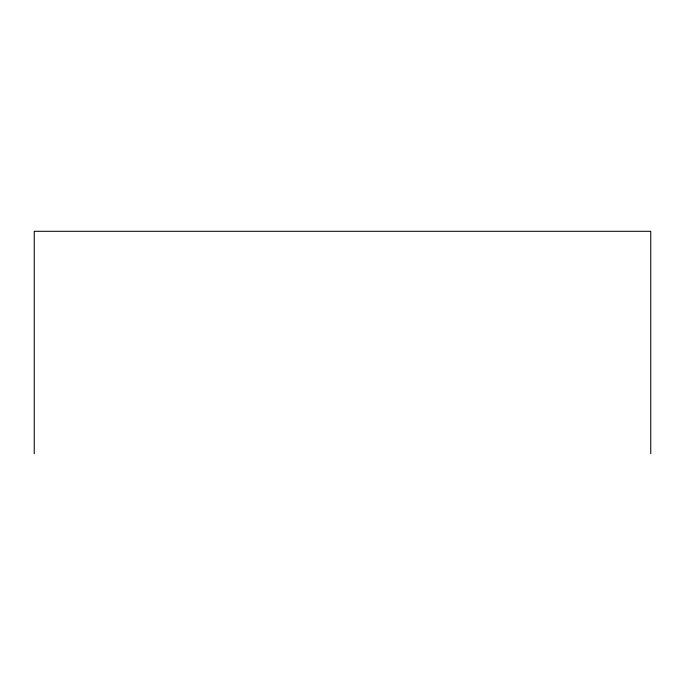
<?xml version="1.0" encoding="UTF-8"?>
<svg xmlns="http://www.w3.org/2000/svg" width="685" height="685" viewBox="0 0 685 685"><rect width="100%" height="100%" fill="white"/><g stroke="black" fill="none" stroke-linecap="round" stroke-linejoin="round"><path stroke-width="1.03" d="M650.75 453.701L650.75 231.299L34.25 231.299L34.25 453.701"/></g></svg>
